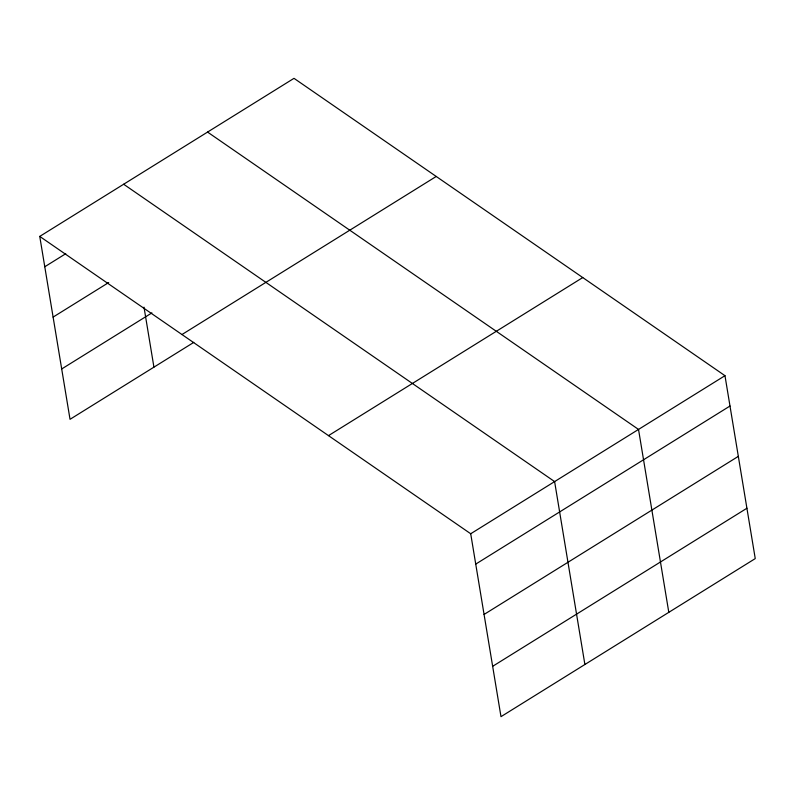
<?xml version="1.0" encoding="UTF-8"?>
<svg xmlns="http://www.w3.org/2000/svg" width="795" height="795" viewBox="0 0 795 795"><rect width="100%" height="100%" fill="white"/><g stroke="black" fill="none" stroke-linecap="round" stroke-linejoin="round"><path stroke-width="1.19" d="M39.75 236.403L294.011 78.337L724.97 375.687L755.25 558.597L500.989 716.663L470.71 533.753L39.75 236.403L70.03 419.313L193.791 342.377M44.778 266.752L65.746 253.714M53.106 317.096L108.696 282.543M61.692 368.969L151.895 312.892M181.966 334.536L436.226 176.46M328.494 435.63L582.755 277.554M470.71 533.753L724.97 375.687M475.738 564.102L729.989 406.026M484.066 614.446L738.326 456.37M492.652 666.319L746.912 508.243M207.565 132.079L638.524 429.429L668.804 612.339M123.652 184.241L554.612 481.591L584.891 664.501M144.004 307.158L153.932 367.151"/></g></svg>
